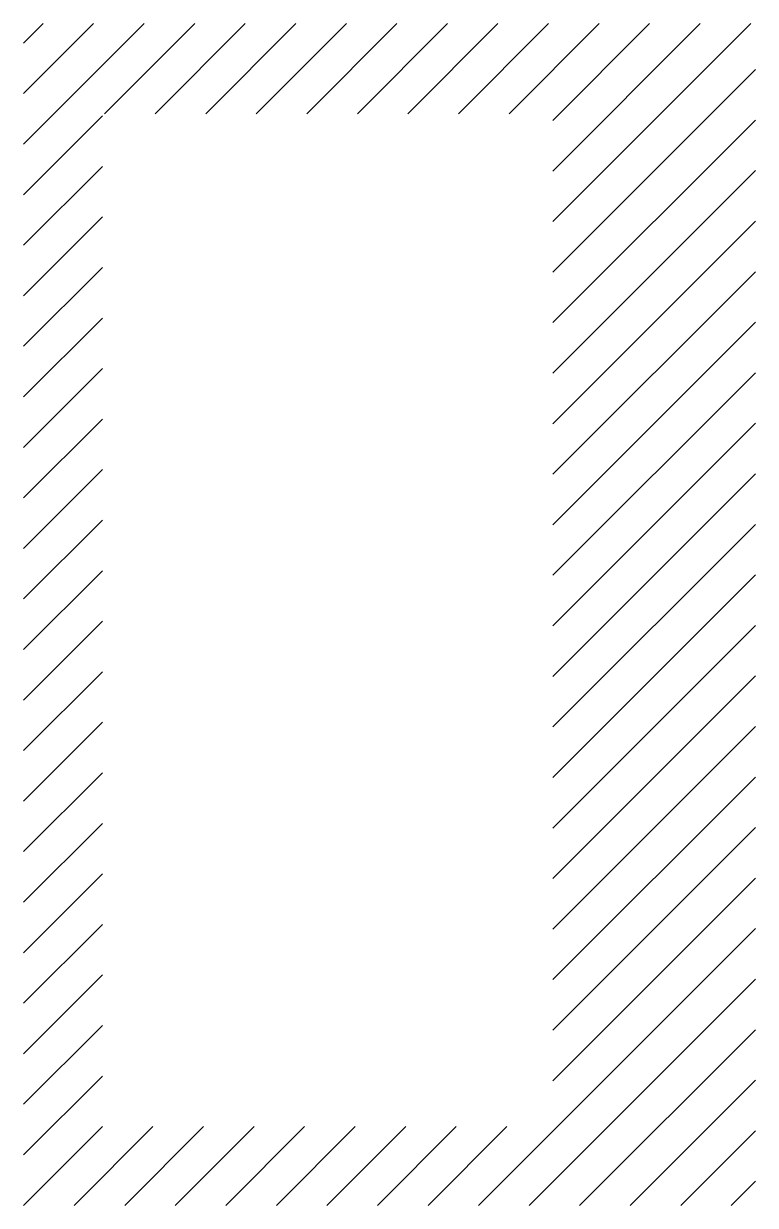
# Model space of a CAD drawing. Header units: metres. Extents: x -5 to 60, y -5 to 100.
import ezdxf

# ---------------------------------------------------------------- set-up
doc = ezdxf.new("R2010")
doc.units = ezdxf.units.M

msp = doc.modelspace()

# ---------------------------------------------------------------- hatches: boundary and pattern name
h = msp.add_hatch()
h.set_pattern_fill('ANSI31', color=5)
h.paths.add_polyline_path([(-5, -5), (60, -5), (60, 100), (-5, 100)])
h.paths.add_polyline_path([(2, 2.01), (2.01, 2), (42, 2), (42, 92), (2, 92)], flags=16)

doc.saveas('drawing.dxf')
